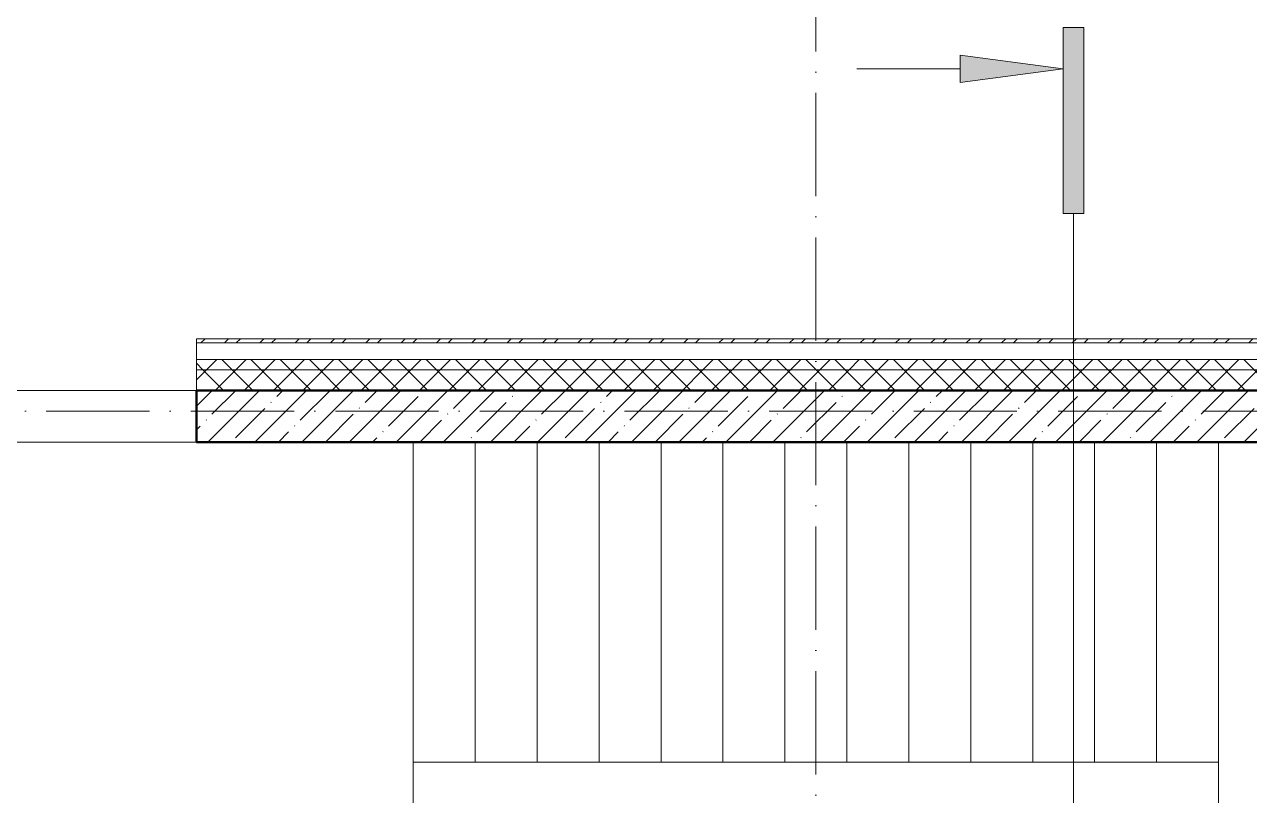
# Model space of a CAD drawing. Header units: millimetres. Extents: x -401725 to 250493, y 305116 to 802890.
# Drawn here: x 238353 to 244285, y 407262 to 410995 of the extents above; entities that cross this region are included whole.
import ezdxf

# ---------------------------------------------------------------- set-up
doc = ezdxf.new("R2010")
doc.units = ezdxf.units.MM
doc.linetypes.add('50_200_ШТРИХ_1Т_ш5_п1_п1_', pattern=[700, 500, -100, 0, -100])
for name, color, linetype, lineweight in [('A-FLOR-____-OTLN', 7, 'Continuous', 9), ('A-WALL-____-MCUT', 7, 'Continuous', 13), ('A-WALL-____-MCUT-1', 7, 'Continuous', 9), ('A-WALL-____-MCUT-2', 7, 'Continuous', 50), ('A-WALL-____-OTLN', 7, 'Continuous', 9), ('A-WALL-____-PATT-1', 7, 'Continuous', 9), ('A-WALL-FNSH-MCUT-1', 7, 'Continuous', 9), ('G-____-____-SYMB', 7, 'Continuous', 9), ('S-GRID-____-OTLN-1', 7, '50_200_ШТРИХ_1Т_ш5_п1_п1_', 9), ('S-STRS-____-OTLN-1', 7, 'Continuous', 9)]:
    doc.layers.add(name, color=color, linetype=linetype, lineweight=lineweight)
doc.layers.add('G-____-____-SYMB-1', color=9, linetype='Continuous', lineweight=9, true_color=0x808080)
pattern_1 = [(45, (144685.44, 323542.24), (-70.71068, 70.71068), []), (135, (144685.44, 323542.24), (-70.71068, -70.71068), [])]

# ---------------------------------------------------------------- blocks, each defined once
blk = doc.blocks.new('Разрез - Заголовок разреза-10218885-АР1_План отверстий 3 этажа в осях 1-64_Ю-ЯЯ')
at = {"layer": 'G-____-____-SYMB'}
for points in [[(0, 0.5), (0, -0.5), (-9, -0.5), (-9, 0.5)], [(-6.342, -5.5), (-7.658, -5.5), (-7, -0.5)]]:
    blk.add_hatch(color=256, dxfattribs=at).paths.add_polyline_path(points, flags=0)
for p, q in [((0, 0.5), (-9, 0.5)), ((-9, 0.5), (-9, -0.5)), ((0, -0.5), (0, 0.5)), ((-9, -0.5), (0, -0.5)), ((-7, -0.5), (-7.658, -5.5)), ((-6.342, -5.5), (-7, -0.5)), ((-7.658, -5.5), (-6.342, -5.5)), ((-7, -5.5), (-7, -10.5))]:
    blk.add_line(p, q, dxfattribs=at)

msp = doc.modelspace()

# ---------------------------------------------------------------- hatches: boundary and pattern name
at = {"layer": 'A-WALL-____-PATT-1'}
h = msp.add_hatch(dxfattribs=at)
h.set_pattern_fill('FP_6', color=256, style=0, pattern_type=2)
h.set_pattern_definition([(45, (144685.44, 323542.24), (-85.53659, 85.53659), []), (45, (144742.46, 323542.24), (-85.53659, 85.53659), [])])
h.paths.add_polyline_path([(246165.4376, 409453.2863), (246185.4376, 409453.2863), (246185.4376, 409473.2863), (239185.4376, 409473.2863), (239185.4376, 409453.2863), (243649.4118, 409453.2863)], flags=0)
h.paths.add_polyline_path([(238185.4376, 409453.2863), (238185.4376, 409473.2863), (236435.4376, 409473.2863), (236435.4376, 409453.2863), (236579.5546, 409453.2863)], flags=0)
h = msp.add_hatch(dxfattribs=at)
h.set_pattern_fill('FP_4', color=256, style=0, pattern_type=2)
h.set_pattern_definition(pattern_1)
h.paths.add_polyline_path([(246165.4376, 409323.2863), (246165.4376, 409373.2863), (239185.4376, 409373.2863), (239185.4376, 409323.2863), (243649.4118, 409323.2863)], flags=0)
h.paths.add_polyline_path([(238185.4376, 409323.2863), (238185.4376, 409373.2863), (236435.4376, 409373.2863), (236435.4376, 409323.2863), (236579.5546, 409323.2863)], flags=0)
h.paths.add_polyline_path([(230510.4376, 409323.2863), (231635.4376, 409323.2863), (231635.4376, 409373.2863), (230510.4376, 409373.2863)], flags=0)
h.paths.add_polyline_path([(228710.4376, 409323.2863), (228710.4376, 409373.2863), (227585.4376, 409373.2863), (227585.4376, 409323.2863), (228625.9653, 409323.2863)], flags=0)
h.paths.add_polyline_path([(225091.0368, 409323.2863), (225785.4376, 409323.2863), (225785.4376, 409373.2863), (224735.4376, 409373.2863), (224735.4376, 409323.2863)], flags=0)
h.paths.add_polyline_path([(221735.4376, 409323.2863), (222935.4376, 409323.2863), (222935.4376, 409373.2863), (221735.4376, 409373.2863)], flags=0)
h.paths.add_polyline_path([(219935.4376, 409323.2863), (219935.4376, 409373.2863), (216385.4376, 409373.2863), (216385.4376, 409323.2863), (218904.9117, 409323.2863)], flags=0)
h.paths.add_polyline_path([(214585.4376, 409323.2863), (214585.4376, 409373.2863), (213385.4376, 409373.2863), (213385.4376, 409323.2863)], flags=0)
h.paths.add_polyline_path([(208585.4376, 409323.2863), (208585.4376, 409373.2863), (207335.4376, 409373.2863), (207335.4376, 409323.2863), (208300.126, 409323.2863)], flags=0)
h.paths.add_polyline_path([(210385.4376, 409323.2863), (211585.4376, 409323.2863), (211585.4376, 409373.2863), (210385.4376, 409373.2863)], flags=0)
h.paths.add_polyline_path([(202535.4376, 409323.2863), (202535.4376, 409373.2863), (201335.4376, 409373.2863), (201335.4376, 409323.2863)], flags=0)
h.paths.add_polyline_path([(205535.4376, 409323.2863), (205535.4376, 409373.2863), (204335.4376, 409373.2863), (204335.4376, 409323.2863), (204765.1974, 409323.2863)], flags=0)
h.paths.add_polyline_path([(199535.4376, 409323.2863), (199535.4376, 409373.2863), (198335.4376, 409373.2863), (198335.4376, 409323.2863)], flags=0)
h.paths.add_polyline_path([(196535.4376, 409323.2863), (196535.4376, 409373.2863), (194735.4376, 409373.2863), (194735.4376, 409323.2863)], flags=0)
h = msp.add_hatch(dxfattribs=at)
h.set_pattern_fill('FP_4', color=256, style=0, pattern_type=2)
h.set_pattern_definition(pattern_1)
h.paths.add_polyline_path([(246085.4376, 409223.2863), (246165.4376, 409223.2863), (246165.4376, 409323.2863), (239185.4376, 409323.2863), (239185.4376, 409223.2863), (246035.4376, 409223.2863)], flags=0)
h.paths.add_polyline_path([(238185.4376, 409223.2863), (238185.4376, 409323.2863), (236435.4376, 409323.2863), (236435.4376, 409229.2863), (236510.4376, 409229.2863), (236510.4376, 409223.2863), (237685.4376, 409223.2863)], flags=0)
h.paths.add_polyline_path([(228635.4376, 409223.2863), (228635.4376, 409229.2863), (228710.4376, 409229.2863), (228710.4376, 409323.2863), (227585.4376, 409323.2863), (227585.4376, 409223.2863), (228625.9653, 409223.2863)], flags=0)
h.paths.add_polyline_path([(231277.1618, 409223.2863), (231560.4376, 409223.2863), (231560.4376, 409229.2863), (231635.4376, 409229.2863), (231635.4376, 409323.2863), (230510.4376, 409323.2863), (230510.4376, 409229.2863), (230585.4376, 409229.2863), (230585.4376, 409223.2863)], flags=0)
h.paths.add_polyline_path([(225710.4376, 409223.2863), (225710.4376, 409229.2863), (225785.4376, 409229.2863), (225785.4376, 409323.2863), (224735.4376, 409323.2863), (224735.4376, 409229.2863), (224810.4376, 409229.2863), (224810.4376, 409223.2863), (225091.0368, 409223.2863)], flags=0)
h.paths.add_polyline_path([(222860.4376, 409223.2863), (222860.4376, 409229.2863), (222935.4376, 409229.2863), (222935.4376, 409323.2863), (221735.4376, 409323.2863), (221735.4376, 409229.2863), (221810.4376, 409229.2863), (221810.4376, 409223.2863), (222685.4376, 409223.2863)], flags=0)
h.paths.add_polyline_path([(219935.4376, 409223.2863), (219935.4376, 409323.2863), (216385.4376, 409323.2863), (216385.4376, 409229.2863), (216460.4376, 409229.2863), (216460.4376, 409223.2863), (219435.4376, 409223.2863)], flags=0)
h.paths.add_polyline_path([(213885.4376, 409223.2863), (214510.4376, 409223.2863), (214510.4376, 409229.2863), (214585.4376, 409229.2863), (214585.4376, 409323.2863), (213385.4376, 409323.2863), (213385.4376, 409223.2863)], flags=0)
h.paths.add_polyline_path([(207935.4376, 409223.2863), (208510.4376, 409223.2863), (208510.4376, 409229.2863), (208585.4376, 409229.2863), (208585.4376, 409323.2863), (207335.4376, 409323.2863), (207335.4376, 409229.2863), (207410.4376, 409229.2863), (207410.4376, 409223.2863), (207435.4376, 409223.2863)], flags=0)
h.paths.add_polyline_path([(210460.4376, 409223.2863), (211510.4376, 409223.2863), (211510.4376, 409229.2863), (211585.4376, 409229.2863), (211585.4376, 409323.2863), (210385.4376, 409323.2863), (210385.4376, 409229.2863), (210460.4376, 409229.2863)], flags=0)
h.paths.add_polyline_path([(204765.1974, 409223.2863), (205460.4376, 409223.2863), (205460.4376, 409229.2863), (205535.4376, 409229.2863), (205535.4376, 409323.2863), (204335.4376, 409323.2863), (204335.4376, 409229.2863), (204410.4376, 409229.2863), (204410.4376, 409223.2863)], flags=0)
h.paths.add_polyline_path([(202460.4376, 409223.2863), (202460.4376, 409229.2863), (202535.4376, 409229.2863), (202535.4376, 409323.2863), (201335.4376, 409323.2863), (201335.4376, 409229.2863), (201410.4376, 409229.2863), (201410.4376, 409223.2863), (201935.4376, 409223.2863)], flags=0)
h.paths.add_polyline_path([(198410.4376, 409223.2863), (199460.4376, 409223.2863), (199460.4376, 409229.2863), (199535.4376, 409229.2863), (199535.4376, 409323.2863), (198335.4376, 409323.2863), (198335.4376, 409229.2863), (198410.4376, 409229.2863)], flags=0)
h.paths.add_polyline_path([(196460.4376, 409223.2863), (196460.4376, 409229.2863), (196535.4376, 409229.2863), (196535.4376, 409323.2863), (194735.4376, 409323.2863), (194735.4376, 409223.2863), (195685.4376, 409223.2863)], flags=0)
h = msp.add_hatch(dxfattribs=at)
h.set_pattern_fill('FP_12', color=256, style=0, pattern_type=2)
h.set_pattern_definition([(45, (144685.44, 323542.24), (-114.04925, 114.04925), []), (45, (144799.49, 323542.24), (-114.04925, 114.04925), [201.612, -40.322, 3.353, -36.97])])
h.paths.add_polyline_path([(245935.4376, 408973.2863), (245935.4376, 409223.2863), (239185.4376, 409223.2863), (239185.4376, 408973.2863), (243649.4118, 408973.2863)], flags=0)

# ---------------------------------------------------------------- linework, layer by layer
at = {"layer": 'A-FLOR-____-OTLN'}
msp.add_line((240235.4376, 406543.2863), (240235.4376, 408973.2863), dxfattribs=at)
at = {"layer": 'A-WALL-____-MCUT'}
for p, q in [((246165.4376, 409453.2863), (239185.4376, 409453.2863)), ((239185.4376, 409453.2863), (239185.4376, 409223.2863))]:
    msp.add_line(p, q, dxfattribs=at)
at = {"layer": 'A-WALL-____-MCUT-1'}
for p, q in [((246165.4376, 409373.2863), (239185.4376, 409373.2863)), ((246165.4376, 409323.2863), (239185.4376, 409323.2863))]:
    msp.add_line(p, q, dxfattribs=at)
at = {"layer": 'A-WALL-____-MCUT-2'}
for p, q in [((239185.4376, 409223.2863), (245935.4376, 409223.2863)), ((239185.4376, 409223.2863), (239185.4376, 408973.2863)), ((245935.4376, 408973.2863), (239185.4376, 408973.2863))]:
    msp.add_line(p, q, dxfattribs=at)
at = {"layer": 'A-WALL-____-OTLN'}
for p, q in [((239185.4376, 409223.2863), (238185.4376, 409223.2863)), ((239185.4376, 408973.2863), (238185.4376, 408973.2863))]:
    msp.add_line(p, q, dxfattribs=at)
at = {"layer": 'A-WALL-FNSH-MCUT-1'}
for p, q in [((246185.4376, 409473.2863), (239185.4376, 409473.2863)), ((239185.4376, 409473.2863), (239185.4376, 409453.2863)), ((239185.4376, 409453.2863), (246165.4376, 409453.2863))]:
    msp.add_line(p, q, dxfattribs=at)
at = {"layer": 'G-____-____-SYMB-1'}
msp.add_line((243433.6376, 410080.4287), (243433.6376, 368948.5705), dxfattribs=at)
at = {"layer": 'S-GRID-____-OTLN-1'}
for p, q in [((242185.4376, 373058.9267), (242185.4376, 414435.0957)), ((248759.8442, 409123.2863), (140016.6674, 409123.2863))]:
    msp.add_line(p, q, dxfattribs=at)
at = {"layer": 'S-STRS-____-OTLN-1'}
for p, q in [((240235.4376, 407423.2863), (240235.4376, 408973.2863)), ((240535.4376, 407423.2863), (240535.4376, 408973.2863)), ((240535.4376, 407423.2863), (240535.4376, 408973.2863)), ((240835.4376, 407423.2863), (240835.4376, 408973.2863)), ((240835.4376, 407423.2863), (240835.4376, 408973.2863)), ((241135.4376, 407423.2863), (241135.4376, 408973.2863)), ((241135.4376, 407423.2863), (241135.4376, 408973.2863)), ((241435.4376, 407423.2863), (241435.4376, 408973.2863)), ((241435.4376, 407423.2863), (241435.4376, 408973.2863)), ((241735.4376, 407423.2863), (241735.4376, 408973.2863)), ((241735.4376, 407423.2863), (241735.4376, 408973.2863)), ((242035.4376, 407423.2863), (242035.4376, 408973.2863)), ((242035.4376, 407423.2863), (242035.4376, 408973.2863)), ((242335.4376, 407423.2863), (242335.4376, 408973.2863)), ((242335.4376, 407423.2863), (242335.4376, 408973.2863)), ((242635.4376, 407423.2863), (242635.4376, 408973.2863)), ((242635.4376, 407423.2863), (242635.4376, 408973.2863)), ((242935.4376, 407423.2863), (242935.4376, 408973.2863)), ((242935.4376, 407423.2863), (242935.4376, 408973.2863)), ((243235.4376, 407423.2863), (243235.4376, 408973.2863)), ((243235.4376, 407423.2863), (243235.4376, 408973.2863)), ((243535.4376, 407423.2863), (243535.4376, 408973.2863)), ((243535.4376, 407423.2863), (243535.4376, 408973.2863)), ((243835.4376, 407423.2863), (243835.4376, 408973.2863)), ((243835.4376, 407423.2863), (243835.4376, 408973.2863)), ((244135.4376, 407423.2863), (244135.4376, 408973.2863)), ((244135.4376, 407423.2863), (244135.4376, 408973.2863)), ((240535.4376, 407423.2863), (240235.4376, 407423.2863)), ((240835.4376, 407423.2863), (240535.4376, 407423.2863)), ((241135.4376, 407423.2863), (240835.4376, 407423.2863)), ((241435.4376, 407423.2863), (241135.4376, 407423.2863)), ((241735.4376, 407423.2863), (241435.4376, 407423.2863)), ((242035.4376, 407423.2863), (241735.4376, 407423.2863)), ((242335.4376, 407423.2863), (242035.4376, 407423.2863)), ((242635.4376, 407423.2863), (242335.4376, 407423.2863)), ((242935.4376, 407423.2863), (242635.4376, 407423.2863)), ((243235.4376, 407423.2863), (242935.4376, 407423.2863)), ((243535.4376, 407423.2863), (243235.4376, 407423.2863)), ((243835.4376, 407423.2863), (243535.4376, 407423.2863)), ((244135.4376, 407423.2863), (243835.4376, 407423.2863)), ((244135.4376, 407423.2863), (244135.4376, 407123.2863))]:
    msp.add_line(p, q, dxfattribs=at)

# ---------------------------------------------------------------- block references
at = {"layer": 'G-____-____-SYMB', "xscale": 99.99999999999993, "yscale": 99.99999999999993, "zscale": 99.99999999999993, "rotation": 269.9999999999996}
msp.add_blockref('Разрез - Заголовок разреза-10218885-АР1_План отверстий 3 этажа в осях 1-64_Ю-ЯЯ', (243433.6376, 410080.4287), dxfattribs=at)

doc.saveas('drawing.dxf')
